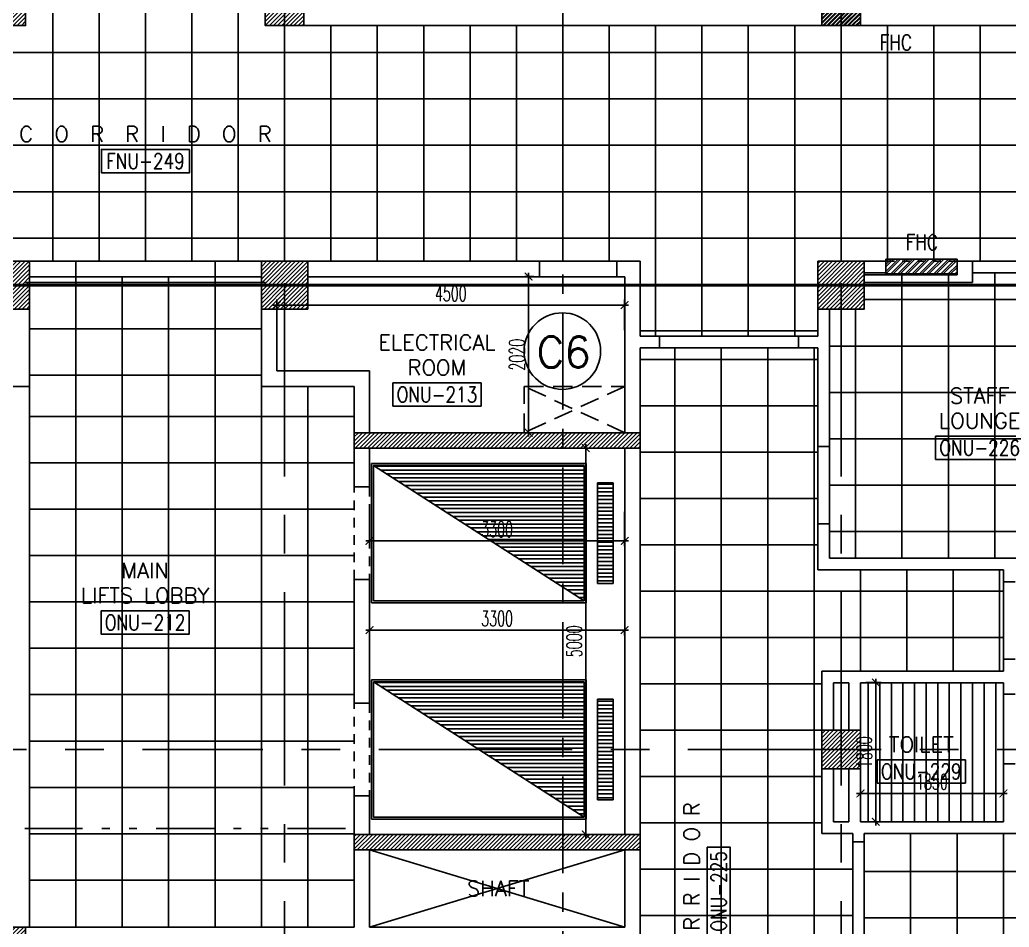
# Model space of a CAD drawing. Extents: x 88808.2 to 88899.2, y 39921.6 to 40001.1.
# Drawn here: x 88875.34 to 88888.15, y 39947.78 to 39959.52 of the extents above; entities that cross this region are included whole.
import ezdxf
from ezdxf.enums import TextEntityAlignment as Align

# ---------------------------------------------------------------- set-up
doc = ezdxf.new("R2010")
doc.units = 0
doc.header["$MEASUREMENT"] = 0
doc.header["$PDMODE"] = 34
for name, pattern in [('2DASHES', [1.7, 0.75, -0.25, 0.1, -0.25, 0.1, -0.25]), ('CENTER', [2, 1.25, -0.25, 0.25, -0.25]), ('CENTERX2', [4, 2.5, -0.5, 0.5, -0.5]), ('HIDDEN', [0.375, 0.25, -0.125]), ('HIDDEN2', [0.1875, 0.125, -0.0625])]:
    doc.linetypes.add(name, pattern=pattern)
doc.layers.get('0').update_dxf_attribs({"color": 4, "linetype": 'CONTINUOUS'})
doc.layers.get('DEFPOINTS').update_dxf_attribs({"linetype": 'CONTINUOUS'})
for name, color, linetype in [('AXES', 11, 'CENTERX2'), ('AXES1', 11, 'CENTER'), ('CEILING', 4, 'CONTINUOUS'), ('CEILING-MARKER', 6, 'CONTINUOUS'), ('COL', 2, 'CONTINUOUS'), ('DIM', 4, 'CONTINUOUS'), ('EJ', 11, 'CONTINUOUS'), ('FHC', 4, 'CONTINUOUS'), ('HAT', 11, 'CONTINUOUS'), ('HIDDEN', 11, 'HIDDEN2'), ('IND-ES-L', 4, '2DASHES'), ('LIFTS', 7, 'CONTINUOUS'), ('RM-BOX', 11, 'CONTINUOUS'), ('RM-NAME', 11, 'CONTINUOUS'), ('RM-NO', 11, 'CONTINUOUS'), ('SHAFT', 4, 'CONTINUOUS'), ('TXT', 2, 'CONTINUOUS'), ('WALL', 2, 'CONTINUOUS')]:
    doc.layers.add(name, color=color, linetype=linetype)
doc.styles.add('ROMANS', font='ROMANS.shx', dxfattribs={"width": 0.6})
doc.dimstyles.new('STANDARD_IN', dxfattribs={"dimtxt": 0.2, "dimasz": 0.1, "dimexe": 0.07, "dimexo": 0.07, "dimgap": 0.05, "dimtad": 1, "dimdec": 0, "dimlfac": 1000, "dimzin": 0, "dimtxsty": 'ROMANS', "dimblk": 'ARCHTICK', "dimcen": 0.05, "dimdle": 0.05, "dimclrd": 4, "dimclre": 4, "dimclrt": 2, "dimazin": 3, "dimtfac": 1, "dimtdec": 0, "dimtmove": 0, "dimatfit": 3, "dimtolj": 1, "dimtzin": 0})

# ---------------------------------------------------------------- blocks, each defined once
blk = doc.blocks.new('RM1')
at = {"layer": 'RM-BOX'}
blk.add_lwpolyline([(570, -200), (-570, -200), (-570, -500), (570, -500)], close=True, dxfattribs=at)
at = {"layer": 'RM-NAME', "style": 'ROMANS'}
blk.add_attdef('ROOMNAME1', text='', height=200, dxfattribs=at).set_placement((0, 324), align=Align.MIDDLE)
blk = doc.blocks.new('_ARCHTICK')
at = {"color": 0, "linetype": 'BYBLOCK', "const_width": 0.15}
blk.add_lwpolyline([(-0.5, -0.5), (0.5, 0.5)], dxfattribs=at)
blk = doc.blocks.new('*D169')
at = {"layer": 'DEFPOINTS', "color": 0, "linetype": 'CONTINUOUS'}
for p in [(88879.87, 39953.228), (88883.17, 39953.228), (88879.87, 39952.78)]:
    blk.add_point(p, dxfattribs=at)
at = {"layer": 'DIM', "color": 4, "linetype": 'CONTINUOUS'}
for p, q in [((88879.87, 39953.158), (88879.87, 39952.71)), ((88883.17, 39953.158), (88883.17, 39952.71)), ((88883.22, 39952.78), (88879.82, 39952.78))]:
    blk.add_line(p, q, dxfattribs=at)
at = {"layer": 'DIM', "color": 4, "linetype": 'CONTINUOUS', "xscale": 0.1, "yscale": 0.1, "zscale": 0.1, "rotation": 180}
blk.add_blockref('_ARCHTICK', (88879.87, 39952.78), dxfattribs=at)
at = {"layer": 'DIM', "color": 4, "linetype": 'CONTINUOUS', "xscale": 0.1, "yscale": 0.1, "zscale": 0.1}
blk.add_blockref('_ARCHTICK', (88883.17, 39952.78), dxfattribs=at)
at = {"layer": 'DIM', "color": 2, "linetype": 'CONTINUOUS', "insert": (88881.52, 39952.93), "char_height": 0.2, "attachment_point": 5, "style": 'ROMANS'}
blk.add_mtext('\\A1;3300', dxfattribs=at)
blk = doc.blocks.new('*D165')
at = {"layer": 'DEFPOINTS', "color": 0, "linetype": 'CONTINUOUS'}
for p in [(88882.813, 39953.98), (88882.666, 39948.98), (88882.88, 39948.98)]:
    blk.add_point(p, dxfattribs=at)
at = {"layer": 'DIM', "color": 4, "linetype": 'CONTINUOUS'}
for p, q in [((88882.743, 39953.98), (88882.596, 39953.98)), ((88882.666, 39954.03), (88882.666, 39948.93)), ((88882.81, 39948.98), (88882.596, 39948.98))]:
    blk.add_line(p, q, dxfattribs=at)
at = {"layer": 'DIM', "color": 4, "linetype": 'CONTINUOUS', "xscale": 0.1, "yscale": 0.1, "zscale": 0.1}
for p, rotation in [((88882.666, 39953.98), 90), ((88882.666, 39948.98), 270)]:
    blk.add_blockref('_ARCHTICK', p, dxfattribs=dict(at, rotation=rotation))
at = {"layer": 'DIM', "color": 2, "linetype": 'CONTINUOUS', "insert": (88882.516, 39951.48), "char_height": 0.2, "attachment_point": 5, "rotation": 90, "style": 'ROMANS'}
blk.add_mtext('\\A1;5000', dxfattribs=at)
blk = doc.blocks.new('*D164')
at = {"layer": 'DEFPOINTS', "color": 0, "linetype": 'CONTINUOUS'}
for p in [(88879.87, 39951.688), (88883.17, 39951.688), (88879.87, 39951.625)]:
    blk.add_point(p, dxfattribs=at)
at = {"layer": 'DIM', "color": 4, "linetype": 'CONTINUOUS'}
for p, q in [((88883.22, 39951.625), (88879.82, 39951.625)), ((88879.87, 39951.618), (88879.87, 39951.555)), ((88883.17, 39951.618), (88883.17, 39951.555))]:
    blk.add_line(p, q, dxfattribs=at)
at = {"layer": 'DIM', "color": 4, "linetype": 'CONTINUOUS', "xscale": 0.1, "yscale": 0.1, "zscale": 0.1, "rotation": 180}
blk.add_blockref('_ARCHTICK', (88879.87, 39951.625), dxfattribs=at)
at = {"layer": 'DIM', "color": 4, "linetype": 'CONTINUOUS', "xscale": 0.1, "yscale": 0.1, "zscale": 0.1}
blk.add_blockref('_ARCHTICK', (88883.17, 39951.625), dxfattribs=at)
at = {"layer": 'DIM', "color": 2, "linetype": 'CONTINUOUS', "insert": (88881.52, 39951.775), "char_height": 0.2, "attachment_point": 5, "style": 'ROMANS'}
blk.add_mtext('\\A1;3300', dxfattribs=at)
blk = doc.blocks.new('*D163')
at = {"layer": 'DEFPOINTS', "color": 0, "linetype": 'CONTINUOUS'}
for p in [(88881.81, 39956.2), (88881.581, 39954.18), (88881.927, 39954.18)]:
    blk.add_point(p, dxfattribs=at)
at = {"layer": 'DIM', "color": 4, "linetype": 'CONTINUOUS'}
for p, q in [((88881.88, 39956.2), (88881.997, 39956.2)), ((88881.927, 39956.25), (88881.927, 39954.13)), ((88881.651, 39954.18), (88881.997, 39954.18))]:
    blk.add_line(p, q, dxfattribs=at)
at = {"layer": 'DIM', "color": 4, "linetype": 'CONTINUOUS', "xscale": 0.1, "yscale": 0.1, "zscale": 0.1}
for p, rotation in [((88881.927, 39956.2), 90), ((88881.927, 39954.18), 270)]:
    blk.add_blockref('_ARCHTICK', p, dxfattribs=dict(at, rotation=rotation))
at = {"layer": 'DIM', "color": 2, "linetype": 'CONTINUOUS', "insert": (88881.777, 39955.19), "char_height": 0.2, "attachment_point": 5, "rotation": 90, "style": 'ROMANS'}
blk.add_mtext('\\A1;2020', dxfattribs=at)
blk = doc.blocks.new('*D162')
at = {"layer": 'DEFPOINTS', "color": 0, "linetype": 'CONTINUOUS'}
for p in [(88878.67, 39955.832), (88883.17, 39955.436), (88878.67, 39955.38)]:
    blk.add_point(p, dxfattribs=at)
at = {"layer": 'DIM', "color": 4, "linetype": 'CONTINUOUS'}
for p, q in [((88878.67, 39955.45), (88878.67, 39955.902)), ((88883.17, 39955.506), (88883.17, 39955.902)), ((88883.22, 39955.832), (88878.62, 39955.832))]:
    blk.add_line(p, q, dxfattribs=at)
at = {"layer": 'DIM', "color": 4, "linetype": 'CONTINUOUS', "xscale": 0.1, "yscale": 0.1, "zscale": 0.1, "rotation": 180}
blk.add_blockref('_ARCHTICK', (88878.67, 39955.832), dxfattribs=at)
at = {"layer": 'DIM', "color": 4, "linetype": 'CONTINUOUS', "xscale": 0.1, "yscale": 0.1, "zscale": 0.1}
blk.add_blockref('_ARCHTICK', (88883.17, 39955.832), dxfattribs=at)
at = {"layer": 'DIM', "color": 2, "linetype": 'CONTINUOUS', "insert": (88880.92, 39955.982), "char_height": 0.2, "attachment_point": 5, "style": 'ROMANS'}
blk.add_mtext('\\A1;4500', dxfattribs=at)
blk = doc.blocks.new('*D161')
at = {"layer": 'DEFPOINTS', "color": 0, "linetype": 'CONTINUOUS'}
for p in [(88886.22, 39950.945), (88886.22, 39949.145), (88886.42, 39949.145)]:
    blk.add_point(p, dxfattribs=at)
at = {"layer": 'DIM', "color": 4, "linetype": 'CONTINUOUS'}
for p, q in [((88886.29, 39950.945), (88886.49, 39950.945)), ((88886.42, 39950.995), (88886.42, 39949.095)), ((88886.29, 39949.145), (88886.49, 39949.145))]:
    blk.add_line(p, q, dxfattribs=at)
at = {"layer": 'DIM', "color": 4, "linetype": 'CONTINUOUS', "xscale": 0.1, "yscale": 0.1, "zscale": 0.1}
for p, rotation in [((88886.42, 39950.945), 90), ((88886.42, 39949.145), 270)]:
    blk.add_blockref('_ARCHTICK', p, dxfattribs=dict(at, rotation=rotation))
at = {"layer": 'DIM', "color": 2, "linetype": 'CONTINUOUS', "insert": (88886.27, 39950.045), "char_height": 0.2, "attachment_point": 5, "rotation": 90, "style": 'ROMANS'}
blk.add_mtext('\\A1;1800', dxfattribs=at)
blk = doc.blocks.new('*D160')
at = {"layer": 'DEFPOINTS', "color": 0, "linetype": 'CONTINUOUS'}
for p in [(88886.22, 39949.511), (88886.22, 39949.145), (88888.07, 39949.145)]:
    blk.add_point(p, dxfattribs=at)
at = {"layer": 'DIM', "color": 4, "linetype": 'CONTINUOUS'}
for p, q in [((88888.12, 39949.511), (88886.17, 39949.511)), ((88886.22, 39949.215), (88886.22, 39949.581)), ((88888.07, 39949.215), (88888.07, 39949.581))]:
    blk.add_line(p, q, dxfattribs=at)
at = {"layer": 'DIM', "color": 4, "linetype": 'CONTINUOUS', "xscale": 0.1, "yscale": 0.1, "zscale": 0.1, "rotation": 180}
blk.add_blockref('_ARCHTICK', (88886.22, 39949.511), dxfattribs=at)
at = {"layer": 'DIM', "color": 4, "linetype": 'CONTINUOUS', "xscale": 0.1, "yscale": 0.1, "zscale": 0.1}
blk.add_blockref('_ARCHTICK', (88888.07, 39949.511), dxfattribs=at)
at = {"layer": 'DIM', "color": 2, "linetype": 'CONTINUOUS', "insert": (88887.145, 39949.661), "char_height": 0.2, "attachment_point": 5, "style": 'ROMANS'}
blk.add_mtext('\\A1;1850', dxfattribs=at)
blk = doc.blocks.new('*X26')
at = {"color": 0}
for p, q in [((503899, 131750), (506612, 131750)), ((503977, 131700), (506612, 131700)), ((504055, 131650), (506612, 131650)), ((504132, 131600), (506612, 131600)), ((504210, 131550), (506612, 131550)), ((504288, 131500), (506612, 131500)), ((504366, 131450), (506612, 131450)), ((504444, 131400), (506612, 131400)), ((504522, 131350), (506612, 131350)), ((504600, 131300), (506612, 131300)), ((504677, 131250), (506612, 131250)), ((504755, 131200), (506612, 131200)), ((504833, 131150), (506612, 131150)), ((504911, 131100), (506612, 131100)), ((504989, 131050), (506612, 131050)), ((505067, 131000), (506612, 131000)), ((505145, 130950), (506612, 130950)), ((505222, 130900), (506612, 130900)), ((505300, 130850), (506612, 130850)), ((505378, 130800), (506612, 130800)), ((505456, 130750), (506612, 130750)), ((505534, 130700), (506612, 130700)), ((505612, 130650), (506612, 130650)), ((505690, 130600), (506612, 130600)), ((505767, 130550), (506612, 130550)), ((505845, 130500), (506612, 130500)), ((505923, 130450), (506612, 130450)), ((506001, 130400), (506612, 130400)), ((506079, 130350), (506612, 130350)), ((506157, 130300), (506612, 130300)), ((506235, 130250), (506612, 130250)), ((506312, 130200), (506612, 130200)), ((506390, 130150), (506612, 130150)), ((506468, 130100), (506612, 130100)), ((506546, 130050), (506612, 130050))]:
    blk.add_line(p, q, dxfattribs=at)
blk = doc.blocks.new('C5')
at = {"layer": 'HAT', "linetype": 'BYBLOCK'}
h = blk.add_hatch(dxfattribs=at)
h.set_pattern_fill('ANSI31', color=256, scale=300, style=0)
h.set_pattern_definition([(45, (-223356.182, -51411.005), (-26.516504, 26.516504), [])])
h.paths.add_polyline_path([(300, 300), (0, 300), (0, 0), (300, 0)])
h.paths.add_polyline_path([(600, 300), (300, 300), (300, 0), (600, 0)])
at = {"layer": 'COL'}
blk.add_lwpolyline([(600, 300), (0, 300), (0, 0), (600, 0)], close=True, dxfattribs=at)
blk = doc.blocks.new('*X65')
at = {"color": 0}
for p, q in [((76229, 137641), (76388, 137800)), ((76229, 137694), (76334, 137800)), ((76229, 137748), (76281, 137800)), ((76241, 137600), (76441, 137800)), ((76294, 137600), (76494, 137800)), ((76347, 137600), (76547, 137800)), ((76400, 137600), (76600, 137800)), ((76453, 137600), (76653, 137800)), ((76506, 137600), (76706, 137800)), ((76559, 137600), (76759, 137800)), ((76612, 137600), (76812, 137800)), ((76665, 137600), (76865, 137800)), ((76718, 137600), (76918, 137800)), ((76771, 137600), (76971, 137800)), ((76824, 137600), (77024, 137800)), ((76877, 137600), (77077, 137800)), ((76930, 137600), (77130, 137800)), ((76983, 137600), (77183, 137800)), ((77036, 137600), (77236, 137800)), ((77089, 137600), (77289, 137800)), ((77142, 137600), (77342, 137800)), ((77195, 137600), (77395, 137800)), ((77248, 137600), (77448, 137800)), ((77301, 137600), (77501, 137800)), ((77354, 137600), (77554, 137800)), ((77407, 137600), (77607, 137800)), ((77460, 137600), (77660, 137800)), ((77513, 137600), (77713, 137800)), ((77566, 137600), (77766, 137800)), ((77619, 137600), (77819, 137800)), ((77672, 137600), (77872, 137800)), ((77725, 137600), (77925, 137800)), ((77779, 137600), (77979, 137800)), ((77832, 137600), (78032, 137800)), ((77885, 137600), (78085, 137800)), ((77938, 137600), (78138, 137800)), ((77991, 137600), (78191, 137800)), ((78044, 137600), (78244, 137800)), ((78097, 137600), (78297, 137800)), ((78150, 137600), (78350, 137800)), ((78203, 137600), (78403, 137800)), ((78256, 137600), (78456, 137800)), ((78309, 137600), (78509, 137800)), ((78362, 137600), (78562, 137800)), ((78415, 137600), (78615, 137800)), ((78468, 137600), (78668, 137800)), ((78521, 137600), (78721, 137800)), ((78574, 137600), (78774, 137800)), ((78627, 137600), (78827, 137800)), ((78680, 137600), (78880, 137800)), ((78733, 137600), (78933, 137800)), ((78786, 137600), (78986, 137800)), ((78839, 137600), (79039, 137800)), ((78892, 137600), (79092, 137800)), ((78945, 137600), (79145, 137800)), ((78998, 137600), (79198, 137800)), ((79051, 137600), (79251, 137800)), ((79104, 137600), (79304, 137800)), ((79157, 137600), (79357, 137800)), ((79210, 137600), (79410, 137800)), ((79263, 137600), (79463, 137800)), ((79316, 137600), (79516, 137800)), ((79369, 137600), (79569, 137800)), ((79423, 137600), (79623, 137800)), ((79476, 137600), (79676, 137800)), ((79529, 137600), (79729, 137800)), ((79582, 137600), (79782, 137800)), ((79635, 137600), (79835, 137800)), ((79688, 137600), (79888, 137800)), ((79741, 137600), (79941, 137800)), ((79794, 137600), (79994, 137800)), ((79847, 137600), (80047, 137800)), ((79900, 137600), (80100, 137800)), ((79953, 137600), (80153, 137800)), ((80006, 137600), (80206, 137800)), ((80059, 137600), (80259, 137800)), ((80112, 137600), (80312, 137800)), ((80165, 137600), (80365, 137800)), ((80218, 137600), (80418, 137800)), ((80271, 137600), (80471, 137800)), ((80324, 137600), (80524, 137800)), ((80377, 137600), (80577, 137800)), ((80430, 137600), (80630, 137800)), ((80483, 137600), (80683, 137800)), ((80536, 137600), (80736, 137800)), ((80589, 137600), (80789, 137800)), ((80642, 137600), (80842, 137800)), ((80695, 137600), (80895, 137800)), ((80748, 137600), (80948, 137800)), ((80801, 137600), (81001, 137800)), ((80854, 137600), (81054, 137800)), ((80907, 137600), (81079, 137772)), ((80960, 137600), (81079, 137718)), ((81014, 137600), (81079, 137665)), ((81067, 137600), (81079, 137612))]:
    blk.add_line(p, q, dxfattribs=at)
blk = doc.blocks.new('COL50')
at = {"layer": 'COL'}
blk.add_lwpolyline([(-250, 250), (-250, -250), (250, -250), (250, 250)], close=True, dxfattribs=at)
blk = doc.blocks.new('*X46')
at = {"color": 0}
for p, q in [((245929, 149515), (246404, 149990)), ((245929, 149568), (246351, 149990)), ((245929, 149621), (246298, 149990)), ((245929, 149674), (246245, 149990)), ((245929, 149727), (246192, 149990)), ((245929, 149780), (246139, 149990)), ((245929, 149833), (246086, 149990)), ((245929, 149886), (246033, 149990)), ((245929, 149939), (245979, 149990)), ((245957, 149490), (246429, 149962)), ((246010, 149490), (246429, 149908)), ((246063, 149490), (246429, 149855)), ((246116, 149490), (246429, 149802)), ((246169, 149490), (246429, 149749)), ((246222, 149490), (246429, 149696)), ((246275, 149490), (246429, 149643)), ((246328, 149490), (246429, 149590)), ((246381, 149490), (246429, 149537))]:
    blk.add_line(p, q, dxfattribs=at)
blk = doc.blocks.new('*X28')
at = {"color": 0}
for p, q in [((203889, 149530), (204349, 149990)), ((203889, 149583), (204296, 149990)), ((203889, 149636), (204243, 149990)), ((203889, 149689), (204189, 149990)), ((203889, 149742), (204136, 149990)), ((203889, 149795), (204083, 149990)), ((203889, 149848), (204030, 149990)), ((203889, 149901), (203977, 149990)), ((203889, 149954), (203924, 149990)), ((203902, 149490), (204389, 149977)), ((203955, 149490), (204389, 149924)), ((204008, 149490), (204389, 149871)), ((204061, 149490), (204389, 149818)), ((204114, 149490), (204389, 149765)), ((204167, 149490), (204389, 149712)), ((204220, 149490), (204389, 149658)), ((204273, 149490), (204389, 149605)), ((204326, 149490), (204389, 149552)), ((204379, 149490), (204389, 149499))]:
    blk.add_line(p, q, dxfattribs=at)
blk = doc.blocks.new('*X29')
at = {"color": 0}
for p, q in [((196689, 149542), (197136, 149990)), ((196689, 149595), (197083, 149990)), ((196689, 149648), (197030, 149990)), ((196689, 149701), (196977, 149990)), ((196689, 149754), (196924, 149990)), ((196689, 149807), (196871, 149990)), ((196689, 149860), (196818, 149990)), ((196689, 149913), (196765, 149990)), ((196689, 149966), (196712, 149990)), ((196689, 149489), (197189, 149989)), ((196742, 149490), (197189, 149936)), ((196795, 149490), (197189, 149883)), ((196848, 149490), (197189, 149830)), ((196901, 149490), (197189, 149777)), ((196954, 149490), (197189, 149724)), ((197007, 149490), (197189, 149671)), ((197060, 149490), (197189, 149618)), ((197113, 149490), (197189, 149565)), ((197166, 149490), (197189, 149512))]:
    blk.add_line(p, q, dxfattribs=at)
blk = doc.blocks.new('*X35')
at = {"color": 0}
for p, q in [((203889, 139878), (204361, 140350)), ((203889, 139931), (204308, 140350)), ((203889, 139984), (204255, 140350)), ((203889, 140037), (204201, 140350)), ((203889, 140090), (204148, 140350)), ((203889, 140143), (204095, 140350)), ((203889, 140196), (204042, 140350)), ((203889, 140249), (203989, 140350)), ((203889, 140302), (203936, 140350)), ((203914, 139850), (204389, 140325)), ((203967, 139850), (204389, 140272)), ((204020, 139850), (204389, 140219)), ((204073, 139850), (204389, 140166)), ((204126, 139850), (204389, 140113)), ((204179, 139850), (204389, 140060)), ((204232, 139850), (204389, 140006)), ((204285, 139850), (204389, 139953)), ((204338, 139850), (204389, 139900))]:
    blk.add_line(p, q, dxfattribs=at)
blk = doc.blocks.new('*X25')
at = {"color": 0}
for p, q in [((140176, 227700), (140376, 227700)), ((140176, 227650), (140376, 227650)), ((140176, 227600), (140376, 227600)), ((140176, 227550), (140376, 227550)), ((140176, 227500), (140376, 227500)), ((140176, 227450), (140376, 227450)), ((140176, 227400), (140376, 227400)), ((140176, 227350), (140376, 227350)), ((140176, 227300), (140376, 227300)), ((140176, 227250), (140376, 227250)), ((140176, 227200), (140376, 227200)), ((140176, 227150), (140376, 227150)), ((140176, 227100), (140376, 227100)), ((140176, 227050), (140376, 227050)), ((140176, 227000), (140376, 227000)), ((140176, 226950), (140376, 226950)), ((140176, 226900), (140376, 226900)), ((140176, 226850), (140376, 226850)), ((140176, 226800), (140376, 226800)), ((140176, 226750), (140376, 226750)), ((140176, 226700), (140376, 226700)), ((140176, 226650), (140376, 226650)), ((140176, 226600), (140376, 226600)), ((140176, 226550), (140376, 226550)), ((140176, 226500), (140376, 226500)), ((140176, 226450), (140376, 226450))]:
    blk.add_line(p, q, dxfattribs=at)
blk = doc.blocks.new('*X31')
at = {"color": 0}
for p, q in [((197839, 143639), (197999, 143800)), ((197839, 143692), (197946, 143800)), ((197839, 143745), (197893, 143800)), ((197853, 143600), (198053, 143800)), ((197906, 143600), (198106, 143800)), ((197959, 143600), (198159, 143800)), ((198012, 143600), (198212, 143800)), ((198065, 143600), (198265, 143800)), ((198118, 143600), (198318, 143800)), ((198171, 143600), (198371, 143800)), ((198224, 143600), (198424, 143800)), ((198277, 143600), (198477, 143800)), ((198330, 143600), (198530, 143800)), ((198383, 143600), (198583, 143800)), ((198436, 143600), (198636, 143800)), ((198489, 143600), (198689, 143800)), ((198542, 143600), (198742, 143800)), ((198595, 143600), (198795, 143800)), ((198648, 143600), (198848, 143800)), ((198701, 143600), (198901, 143800)), ((198754, 143600), (198954, 143800)), ((198807, 143600), (199007, 143800)), ((198860, 143600), (199060, 143800)), ((198913, 143600), (199113, 143800)), ((198966, 143600), (199166, 143800)), ((199019, 143600), (199219, 143800)), ((199072, 143600), (199272, 143800)), ((199125, 143600), (199325, 143800)), ((199178, 143600), (199378, 143800)), ((199231, 143600), (199431, 143800)), ((199284, 143600), (199484, 143800)), ((199337, 143600), (199537, 143800)), ((199390, 143600), (199590, 143800)), ((199443, 143600), (199643, 143800)), ((199497, 143600), (199697, 143800)), ((199550, 143600), (199750, 143800)), ((199603, 143600), (199803, 143800)), ((199656, 143600), (199856, 143800)), ((199709, 143600), (199909, 143800)), ((199762, 143600), (199962, 143800)), ((199815, 143600), (200015, 143800)), ((199868, 143600), (200068, 143800)), ((199921, 143600), (200121, 143800)), ((199974, 143600), (200174, 143800)), ((200027, 143600), (200227, 143800)), ((200080, 143600), (200280, 143800)), ((200133, 143600), (200333, 143800)), ((200186, 143600), (200386, 143800)), ((200239, 143600), (200439, 143800)), ((200292, 143600), (200492, 143800)), ((200345, 143600), (200545, 143800)), ((200398, 143600), (200598, 143800)), ((200451, 143600), (200651, 143800)), ((200504, 143600), (200704, 143800)), ((200557, 143600), (200757, 143800)), ((200610, 143600), (200810, 143800)), ((200663, 143600), (200863, 143800)), ((200716, 143600), (200916, 143800)), ((200769, 143600), (200969, 143800)), ((200822, 143600), (201022, 143800)), ((200875, 143600), (201075, 143800)), ((200928, 143600), (201128, 143800)), ((200981, 143600), (201181, 143800)), ((201034, 143600), (201234, 143800)), ((201088, 143600), (201288, 143800)), ((201141, 143600), (201341, 143800)), ((201194, 143600), (201394, 143800)), ((201247, 143600), (201447, 143800)), ((201300, 143600), (201500, 143800)), ((201353, 143600), (201539, 143786)), ((201406, 143600), (201539, 143733)), ((201459, 143600), (201539, 143680)), ((201512, 143600), (201539, 143627))]:
    blk.add_line(p, q, dxfattribs=at)
blk = doc.blocks.new('*X36')
at = {"color": 0}
for p, q in [((197839, 138813), (198025, 139000)), ((197839, 138866), (197972, 139000)), ((197839, 138919), (197919, 139000)), ((197839, 138972), (197866, 139000)), ((197879, 138800), (198079, 139000)), ((197932, 138800), (198132, 139000)), ((197985, 138800), (198185, 139000)), ((198038, 138800), (198238, 139000)), ((198091, 138800), (198291, 139000)), ((198144, 138800), (198344, 139000)), ((198197, 138800), (198397, 139000)), ((198250, 138800), (198450, 139000)), ((198303, 138800), (198503, 139000)), ((198356, 138800), (198556, 139000)), ((198409, 138800), (198609, 139000)), ((198462, 138800), (198662, 139000)), ((198515, 138800), (198715, 139000)), ((198568, 138800), (198768, 139000)), ((198621, 138800), (198821, 139000)), ((198674, 138800), (198874, 139000)), ((198727, 138800), (198927, 139000)), ((198780, 138800), (198980, 139000)), ((198833, 138800), (199033, 139000)), ((198886, 138800), (199086, 139000)), ((198939, 138800), (199139, 139000)), ((198992, 138800), (199192, 139000)), ((199045, 138800), (199245, 139000)), ((199098, 138800), (199298, 139000)), ((199151, 138800), (199351, 139000)), ((199204, 138800), (199404, 139000)), ((199257, 138800), (199457, 139000)), ((199310, 138800), (199510, 139000)), ((199363, 138800), (199563, 139000)), ((199416, 138800), (199616, 139000)), ((199469, 138800), (199669, 139000)), ((199523, 138800), (199723, 139000)), ((199576, 138800), (199776, 139000)), ((199629, 138800), (199829, 139000)), ((199682, 138800), (199882, 139000)), ((199735, 138800), (199935, 139000)), ((199788, 138800), (199988, 139000)), ((199841, 138800), (200041, 139000)), ((199894, 138800), (200094, 139000)), ((199947, 138800), (200147, 139000)), ((200000, 138800), (200200, 139000)), ((200053, 138800), (200253, 139000)), ((200106, 138800), (200306, 139000)), ((200159, 138800), (200359, 139000)), ((200212, 138800), (200412, 139000)), ((200265, 138800), (200465, 139000)), ((200318, 138800), (200518, 139000)), ((200371, 138800), (200571, 139000)), ((200424, 138800), (200624, 139000)), ((200477, 138800), (200677, 139000)), ((200530, 138800), (200730, 139000)), ((200583, 138800), (200783, 139000)), ((200636, 138800), (200836, 139000)), ((200689, 138800), (200889, 139000)), ((200742, 138800), (200942, 139000)), ((200795, 138800), (200995, 139000)), ((200848, 138800), (201048, 139000)), ((200901, 138800), (201101, 139000)), ((200954, 138800), (201154, 139000)), ((201007, 138800), (201207, 139000)), ((201060, 138800), (201260, 139000)), ((201114, 138800), (201314, 139000)), ((201167, 138800), (201367, 139000)), ((201220, 138800), (201420, 139000)), ((201273, 138800), (201473, 139000)), ((201326, 138800), (201526, 139000)), ((201379, 138800), (201539, 138960)), ((201432, 138800), (201539, 138907)), ((201485, 138800), (201539, 138854))]:
    blk.add_line(p, q, dxfattribs=at)
blk = doc.blocks.new('*X17')
at = {"color": 0}
for p, q in [((80579, 149522), (81047, 149990)), ((80579, 149575), (80994, 149990)), ((80579, 149628), (80941, 149990)), ((80579, 149681), (80888, 149990)), ((80579, 149734), (80835, 149990)), ((80579, 149787), (80782, 149990)), ((80579, 149840), (80729, 149990)), ((80579, 149893), (80676, 149990)), ((80579, 149946), (80623, 149990)), ((80600, 149490), (81079, 149969)), ((80653, 149490), (81079, 149916)), ((80706, 149490), (81079, 149863)), ((80759, 149490), (81079, 149810)), ((80812, 149490), (81079, 149757)), ((80865, 149490), (81079, 149704)), ((80918, 149490), (81079, 149651)), ((80971, 149490), (81079, 149598)), ((81024, 149490), (81079, 149545)), ((81077, 149490), (81079, 149492))]:
    blk.add_line(p, q, dxfattribs=at)

msp = doc.modelspace()

# ---------------------------------------------------------------- hatches: boundary and pattern name
at = {"layer": 'FHC', "linetype": 'BYBLOCK', "ltscale": 0.3}
h = msp.add_hatch(dxfattribs=at)
h.set_pattern_fill('ANSI32', color=11, scale=0.175, style=0)
h.set_pattern_definition([(45, (88654.354076, 39925.18356), (-0.046403883, 0.046403883), []), (45, (88654.38501, 39925.18356), (-0.046403883, 0.046403883), [])])
h.paths.add_polyline_path([(88887.4703, 39956.2346), (88887.4703, 39956.4246), (88886.5503, 39956.4246), (88886.5503, 39956.2346)])
h.paths.add_polyline_path([(88886.3376, 39955.8134), (88886.3376, 39956.2343), (88886.6001, 39956.2343), (88886.6001, 39955.8134)], flags=9)

# ---------------------------------------------------------------- linework, layer by layer
at = {"layer": 'AXES'}
for p, q in [((88878.7703, 39921.6153), (88878.7703, 40000.4279)), ((88885.9703, 39921.6153), (88885.9703, 40000.4279)), ((88809.2803, 39956.0996), (88876.9703, 39956.0996)), ((88809.2803, 39956.0796), (88876.9703, 39956.0796)), ((88898.1394, 39956.0996), (88876.9703, 39956.0996)), ((88898.1394, 39956.0796), (88876.9703, 39956.0796)), ((88808.9303, 39950.0796), (88876.9703, 39950.0796)), ((88898.4894, 39950.0796), (88876.9703, 39950.0796))]:
    msp.add_line(p, q, dxfattribs=at)
at = {"layer": 'AXES1'}
msp.add_line((88882.3703, 39928.4796), (88882.3703, 39987.2996), dxfattribs=at)
at = {"layer": 'CEILING', "linetype": 'CONTINUOUS'}
for p, q in [((88875.7698, 39962.0246), (88875.7698, 39956.3996)), ((88876.3698, 39962.0246), (88876.3698, 39956.3996)), ((88876.9698, 39962.0246), (88876.9698, 39956.3996)), ((88877.5698, 39962.0246), (88877.5698, 39956.3996)), ((88878.1698, 39962.0246), (88878.1698, 39956.3996)), ((88878.7698, 39959.4496), (88878.7698, 39956.3996)), ((88879.3698, 39959.4496), (88879.3698, 39956.3996)), ((88879.9698, 39959.4496), (88879.9698, 39956.3996)), ((88880.5698, 39959.4496), (88880.5698, 39956.3996)), ((88881.1698, 39959.4496), (88881.1698, 39956.3996)), ((88881.7698, 39959.4496), (88881.7698, 39956.3996)), ((88882.3698, 39959.4496), (88882.3698, 39956.3996)), ((88882.9698, 39959.4496), (88882.9698, 39956.3996)), ((88883.5698, 39959.4496), (88883.5698, 39955.4296)), ((88884.1698, 39959.4496), (88884.1698, 39955.4296)), ((88884.7698, 39959.4496), (88884.7698, 39955.4296)), ((88885.3698, 39959.4496), (88885.3698, 39955.4296)), ((88885.9698, 39959.4496), (88885.9698, 39956.3996)), ((88886.5698, 39959.4496), (88886.5698, 39956.3996)), ((88887.1698, 39959.4496), (88887.1698, 39956.3996)), ((88887.7698, 39959.4496), (88887.7698, 39956.3996)), ((88886.7578, 39952.5546), (88886.7578, 39956.2496)), ((88887.3578, 39952.5546), (88887.3578, 39956.2496)), ((88887.9578, 39952.5546), (88887.9578, 39956.2496)), ((88883.3703, 39956.0996), (88885.6703, 39956.0996)), ((88889.4953, 39955.9021), (88886.2703, 39955.9021)), ((88886.1578, 39952.5546), (88886.1578, 39955.7796)), ((88883.3703, 39955.4996), (88885.6703, 39955.4996)), ((88889.4953, 39955.3021), (88885.8203, 39955.3021)), ((88889.4953, 39954.7021), (88885.8203, 39954.7021)), ((88889.4953, 39954.1021), (88885.8203, 39954.1021)), ((88889.4953, 39953.5021), (88885.8203, 39953.5021)), ((88889.4953, 39952.9021), (88885.8203, 39952.9021))]:
    msp.add_line(p, q, dxfattribs=at)
at = {"layer": 'CEILING', "linetype": 'BYBLOCK', "ltscale": 0.3}
for p, q in [((88851.1303, 39959.0996), (88893.1703, 39959.0996)), ((88850.18, 39958.4996), (88893.1703, 39958.4996)), ((88850.18, 39957.8996), (88893.1703, 39957.8996)), ((88850.18, 39957.2996), (88893.1703, 39957.2996)), ((88851.1303, 39956.6996), (88893.1703, 39956.6996)), ((88876.0703, 39956.1996), (88876.0703, 39947.7796)), ((88876.6703, 39956.1996), (88876.6703, 39947.7796)), ((88877.2703, 39956.1996), (88877.2703, 39947.7796)), ((88877.8703, 39956.1996), (88877.8703, 39947.7796)), ((88875.4203, 39956.1246), (88878.5203, 39956.1246)), ((88875.4703, 39955.5246), (88878.4703, 39955.5246)), ((88875.4703, 39955.5246), (88878.4703, 39955.5246)), ((88883.8203, 39955.2796), (88883.8203, 39935.5796)), ((88884.4203, 39955.2796), (88884.4203, 39935.9296)), ((88885.0203, 39955.2796), (88885.0203, 39935.9296)), ((88885.6203, 39955.2796), (88885.6203, 39935.9296)), ((88885.6703, 39955.1296), (88883.3703, 39955.1296)), ((88875.4703, 39954.9246), (88878.4703, 39954.9246)), ((88875.4703, 39954.7796), (88875.4703, 39947.7796)), ((88878.4703, 39954.7796), (88878.4703, 39947.7796)), ((88879.0703, 39954.7796), (88879.0703, 39947.7796)), ((88885.6703, 39954.5296), (88883.3703, 39954.5296)), ((88879.6703, 39954.3896), (88875.4703, 39954.3896)), ((88885.6703, 39953.9296), (88883.3703, 39953.9296)), ((88879.6703, 39953.7896), (88875.4703, 39953.7896)), ((88885.6703, 39953.3296), (88883.3703, 39953.3296)), ((88879.6703, 39953.1896), (88875.4703, 39953.1896)), ((88885.6703, 39952.7296), (88883.3703, 39952.7296)), ((88879.6703, 39952.5896), (88875.4703, 39952.5896)), ((88885.0203, 39952.5496), (88885.0203, 39935.9296)), ((88886.2203, 39952.4046), (88886.2203, 39951.0946)), ((88886.8203, 39952.4046), (88886.8203, 39951.0946)), ((88887.4203, 39952.4046), (88887.4203, 39951.0946)), ((88888.0203, 39952.4046), (88888.0203, 39951.0946)), ((88888.0703, 39952.1296), (88883.3703, 39952.1296)), ((88879.6703, 39951.9896), (88875.4703, 39951.9896)), ((88888.0703, 39951.5296), (88883.3703, 39951.5296)), ((88879.6703, 39951.3896), (88875.4703, 39951.3896)), ((88885.7203, 39950.9296), (88883.3703, 39950.9296)), ((88886.3203, 39949.1446), (88886.3203, 39950.9446)), ((88886.4703, 39949.1446), (88886.4703, 39950.9446)), ((88886.6203, 39949.1446), (88886.6203, 39950.9446)), ((88886.7703, 39949.1446), (88886.7703, 39950.9446)), ((88886.9203, 39949.1446), (88886.9203, 39950.9446)), ((88887.0703, 39949.1446), (88887.0703, 39950.9446)), ((88887.2203, 39949.1446), (88887.2203, 39950.9446)), ((88887.3703, 39949.1446), (88887.3703, 39950.9446)), ((88887.5203, 39949.1446), (88887.5203, 39950.9446)), ((88887.6703, 39949.1446), (88887.6703, 39950.9446)), ((88887.8203, 39949.1446), (88887.8203, 39950.9446)), ((88887.9703, 39949.1446), (88887.9703, 39950.9446)), ((88879.6703, 39950.7896), (88875.4703, 39950.7896)), ((88885.7203, 39950.3296), (88883.3703, 39950.3296)), ((88879.6703, 39950.1896), (88875.4703, 39950.1896)), ((88885.7203, 39949.7296), (88883.3703, 39949.7296)), ((88879.6703, 39949.5896), (88875.4703, 39949.5896)), ((88885.7203, 39949.1296), (88883.3703, 39949.1296)), ((88879.6703, 39948.9896), (88875.4703, 39948.9896)), ((88886.2703, 39948.9946), (88886.2703, 39947.5396)), ((88886.8703, 39948.9946), (88886.8703, 39947.5396)), ((88887.4703, 39948.9946), (88887.4703, 39947.5396)), ((88888.0703, 39948.9946), (88888.0703, 39947.5396)), ((88886.1203, 39948.5296), (88883.3703, 39948.5296)), ((88892.9203, 39948.5021), (88886.2703, 39948.5021)), ((88879.6703, 39948.3896), (88875.4703, 39948.3896)), ((88886.1203, 39947.9296), (88883.3703, 39947.9296)), ((88892.9203, 39947.9021), (88886.2703, 39947.9021))]:
    msp.add_line(p, q, dxfattribs=at)
at = {"layer": 'CEILING-MARKER', "color": 2}
msp.add_circle((88882.3643, 39955.2361), 0.4949, dxfattribs=at)
at = {"layer": 'COL'}
msp.add_line((88875.4203, 39947.7796), (88879.6703, 39947.7796), dxfattribs=at)
for points in [[(88879.6703, 39954.1796), (88879.6703, 39953.9796), (88883.3703, 39953.9796), (88883.3703, 39954.1796)], [(88879.6703, 39948.9796), (88879.6703, 39948.7796), (88883.3703, 39948.7796), (88883.3703, 39948.9796)], [(88875.4203, 39947.7796), (88870.5703, 39947.7796), (88870.5703, 39947.5796), (88875.4203, 39947.5796)]]:
    msp.add_lwpolyline(points, close=True, dxfattribs=at)
for points in [[(88880.2345, 39948.9796), (88879.6703, 39948.9796), (88879.6703, 39948.7796)], [(88883.3703, 39948.7796), (88883.3703, 39948.9796)]]:
    msp.add_lwpolyline(points, dxfattribs=at)
at = {"layer": 'EJ'}
for p, q in [((88818.4803, 39956.0996), (88893.7957, 39956.0996)), ((88818.4803, 39956.0796), (88893.7957, 39956.0796))]:
    msp.add_line(p, q, dxfattribs=at)
at = {"layer": 'FHC', "color": 250, "linetype": 'HIDDEN', "ltscale": 0.25}
msp.add_line((88886.56, 39956.3996), (88887.4546, 39956.3996), dxfattribs=at)
at = {"layer": 'FHC', "linetype": 'BYBLOCK', "ltscale": 0.3}
msp.add_lwpolyline([(88886.5503, 39956.4246), (88887.4703, 39956.4246), (88887.4703, 39956.2346), (88886.5503, 39956.2346)], close=True, dxfattribs=at)
at = {"layer": 'HIDDEN'}
for p, q in [((88879.6703, 39952.2796), (88879.6703, 39953.4796)), ((88879.6703, 39952.2796), (88879.6703, 39953.4796)), ((88879.8703, 39953.4796), (88879.8703, 39952.2796)), ((88879.8703, 39953.4796), (88879.8703, 39952.2796)), ((88879.6703, 39949.4796), (88879.6703, 39950.6796)), ((88879.6703, 39949.4796), (88879.6703, 39950.6796)), ((88879.8703, 39950.6796), (88879.8703, 39949.4796)), ((88879.8703, 39950.6796), (88879.8703, 39949.4796))]:
    msp.add_line(p, q, dxfattribs=at)
at = {"layer": 'IND-ES-L'}
msp.add_line((88879.5575, 39949.0556), (88874.383, 39949.0556), dxfattribs=at)
at = {"layer": 'LIFTS'}
for p, q in [((88879.9203, 39953.7546), (88882.6453, 39952.0046)), ((88879.9203, 39950.9546), (88882.6453, 39949.2046))]:
    msp.add_line(p, q, dxfattribs=at)
for points in [[(88879.8953, 39951.9796), (88882.6703, 39951.9796), (88882.6703, 39953.7796), (88879.8953, 39953.7796)], [(88879.9203, 39952.0046), (88882.6453, 39952.0046), (88882.6453, 39953.7546), (88879.9203, 39953.7546)], [(88882.8203, 39952.2296), (88883.0203, 39952.2296), (88883.0203, 39953.5296), (88882.8203, 39953.5296)], [(88879.8953, 39950.9796), (88879.8953, 39949.1796), (88882.6703, 39949.1796), (88882.6703, 39950.9796)], [(88879.9203, 39950.9546), (88879.9203, 39949.2046), (88882.6453, 39949.2046), (88882.6453, 39950.9546)], [(88882.8203, 39949.4296), (88883.0203, 39949.4296), (88883.0203, 39950.7296), (88882.8203, 39950.7296)]]:
    msp.add_lwpolyline(points, close=True, dxfattribs=at)
at = {"layer": 'SHAFT', "color": 97, "linetype": 'HIDDEN'}
for p, q in [((88883.1703, 39954.1796), (88881.8703, 39954.7796)), ((88883.1703, 39954.7796), (88881.8703, 39954.1796))]:
    msp.add_line(p, q, dxfattribs=at)
at = {"layer": 'SHAFT'}
for p, q in [((88879.8703, 39947.7796), (88883.1703, 39948.7796)), ((88883.1703, 39947.7796), (88879.8703, 39948.7796))]:
    msp.add_line(p, q, dxfattribs=at)
at = {"layer": 'SHAFT', "color": 97, "linetype": 'HIDDEN'}
msp.add_lwpolyline([(88881.8703, 39954.7796), (88883.1703, 39954.7796), (88883.1703, 39954.1796), (88881.8703, 39954.1796)], close=True, dxfattribs=at)
at = {"layer": 'WALL'}
for p, q in [((88879.0203, 39959.4496), (88885.7203, 39959.4496)), ((88879.8953, 39959.4496), (88880.2345, 39959.4496)), ((88886.2203, 39959.4496), (88889.3453, 39959.4496)), ((88883.0703, 39956.3996), (88879.0703, 39956.3996)), ((88882.0703, 39956.1996), (88882.0703, 39956.3996)), ((88883.3703, 39956.3996), (88883.0703, 39956.3996)), ((88883.0703, 39956.1996), (88883.0703, 39956.3996)), ((88883.3703, 39956.3996), (88883.3703, 39955.4296)), ((88883.0703, 39956.1996), (88879.0703, 39956.1996)), ((88880.2345, 39956.1996), (88880.0953, 39956.1996)), ((88883.1703, 39956.1996), (88883.0703, 39956.1996)), ((88883.1703, 39956.1996), (88883.1703, 39954.1796)), ((88875.4703, 39955.7796), (88875.4703, 39954.9796)), ((88878.4703, 39955.7796), (88878.4703, 39954.9796)), ((88878.6703, 39955.7796), (88878.6703, 39954.9796)), ((88885.6703, 39955.7796), (88885.6703, 39955.4296)), ((88883.6203, 39955.4296), (88883.3703, 39955.4296)), ((88883.6203, 39955.2796), (88883.6203, 39955.4296)), ((88883.6203, 39955.4296), (88885.6703, 39955.4296)), ((88883.6203, 39955.2796), (88883.3703, 39955.2796)), ((88883.3703, 39955.2796), (88883.3703, 39954.1796)), ((88883.6203, 39955.2796), (88885.6703, 39955.2796)), ((88875.4703, 39954.7796), (88875.4703, 39954.9796)), ((88875.4703, 39954.7796), (88875.4703, 39954.9796)), ((88878.4703, 39954.7796), (88878.4703, 39954.9796)), ((88878.4703, 39954.7796), (88878.4703, 39954.9796)), ((88878.4703, 39954.7796), (88878.4703, 39954.9796)), ((88878.6703, 39954.9796), (88879.8703, 39954.9796)), ((88879.8703, 39954.1796), (88879.8703, 39954.9796)), ((88875.4703, 39954.7796), (88874.2703, 39954.7796)), ((88875.4703, 39954.7796), (88874.2703, 39954.7796)), ((88878.4703, 39954.7796), (88879.6703, 39954.7796)), ((88879.6703, 39954.1796), (88879.6703, 39954.7796)), ((88879.6703, 39953.4796), (88879.6703, 39953.9796)), ((88879.8703, 39953.4796), (88879.8703, 39953.9796)), ((88883.1703, 39953.9796), (88883.1703, 39948.9796)), ((88883.3703, 39953.9796), (88883.3703, 39948.9796)), ((88879.6703, 39953.4796), (88879.6703, 39953.7796)), ((88879.8703, 39953.4796), (88879.6703, 39953.4796)), ((88879.8703, 39953.4796), (88879.8703, 39953.5796)), ((88879.8703, 39952.2796), (88879.6703, 39952.2796)), ((88879.6703, 39950.6796), (88879.6703, 39952.2796)), ((88879.8703, 39950.6796), (88879.8703, 39952.2796)), ((88879.6703, 39950.6796), (88879.6703, 39951.8796)), ((88879.8703, 39950.6796), (88879.8703, 39951.8796)), ((88879.8703, 39950.6796), (88879.6703, 39950.6796)), ((88879.8703, 39950.6796), (88879.6703, 39950.6796)), ((88879.6703, 39949.4796), (88879.6703, 39948.9796)), ((88879.8703, 39949.4796), (88879.6703, 39949.4796)), ((88879.8703, 39949.4796), (88879.6703, 39949.4796)), ((88879.6703, 39949.4796), (88879.6703, 39948.9796)), ((88879.8703, 39949.4796), (88879.8703, 39948.9796)), ((88879.8703, 39949.4796), (88879.8703, 39948.9796)), ((88879.6703, 39948.7796), (88879.6703, 39947.7796)), ((88879.6703, 39948.7796), (88879.6703, 39947.7796)), ((88879.8703, 39948.7796), (88879.8703, 39947.7796)), ((88879.8703, 39948.7796), (88879.8703, 39947.7796)), ((88883.1703, 39948.7796), (88883.1703, 39947.7796)), ((88883.3703, 39948.7796), (88883.3703, 39947.5796)), ((88875.4203, 39947.7796), (88879.3703, 39947.7796)), ((88876.9703, 39947.7796), (88879.6703, 39947.7796)), ((88876.9703, 39947.7796), (88879.3703, 39947.7796)), ((88879.8703, 39947.7796), (88880.2345, 39947.7796)), ((88879.8703, 39947.7796), (88883.1703, 39947.7796))]:
    msp.add_line(p, q, dxfattribs=at)
at = {"layer": 'WALL', "color": 2, "linetype": 'CONTINUOUS'}
for p, q in [((88875.4703, 39956.3996), (88876.0703, 39956.3996)), ((88876.0703, 39956.3996), (88876.0703, 39956.1996)), ((88878.4703, 39956.3996), (88876.0703, 39956.3996)), ((88877.8703, 39956.3996), (88877.8703, 39956.1996)), ((88875.4703, 39956.1996), (88876.0703, 39956.1996)), ((88878.4703, 39956.1996), (88876.0703, 39956.1996))]:
    msp.add_line(p, q, dxfattribs=at)
at = {"layer": 'WALL', "linetype": 'BYBLOCK'}
for p, q in [((88886.2703, 39956.3996), (88886.5503, 39956.3996)), ((88887.4703, 39956.3996), (88889.9384, 39956.3996)), ((88887.4703, 39956.2246), (88887.4703, 39956.3996)), ((88886.2703, 39956.2496), (88886.5503, 39956.2496)), ((88886.2703, 39956.2246), (88887.4703, 39956.2246)), ((88887.6703, 39956.2496), (88889.4953, 39956.2496)), ((88887.6703, 39956.1246), (88887.6703, 39956.2496)), ((88886.2703, 39956.1246), (88887.6703, 39956.1246)), ((88885.8203, 39955.7796), (88885.8203, 39952.9996)), ((88885.4203, 39955.2796), (88885.4203, 39955.4296)), ((88885.6703, 39955.2796), (88885.6703, 39952.9996)), ((88885.6703, 39953.9996), (88885.8203, 39953.9996)), ((88885.6703, 39952.9996), (88885.6703, 39952.4046)), ((88885.6703, 39952.9996), (88885.8203, 39952.9996)), ((88885.8203, 39952.9996), (88885.8203, 39952.5546)), ((88885.8203, 39952.5546), (88889.4953, 39952.5546)), ((88885.6703, 39952.4046), (88888.0703, 39952.4046)), ((88888.0703, 39952.4046), (88888.0703, 39952.2496)), ((88888.0703, 39952.2496), (88888.0703, 39951.0946)), ((88888.2203, 39952.2496), (88888.0703, 39952.2496)), ((88888.2203, 39951.2496), (88888.0703, 39951.2496)), ((88885.7203, 39951.0946), (88888.0703, 39951.0946)), ((88885.7203, 39951.0946), (88885.7203, 39948.9946)), ((88885.8703, 39950.9446), (88886.0703, 39950.9446)), ((88885.8703, 39950.9446), (88885.8703, 39950.3296)), ((88885.8703, 39950.9446), (88886.0703, 39950.9446)), ((88886.0703, 39950.9446), (88886.0703, 39950.3296)), ((88886.2203, 39950.9446), (88886.2203, 39950.3296)), ((88886.2203, 39950.9446), (88888.0703, 39950.9446)), ((88888.0703, 39950.9446), (88888.0703, 39950.7946)), ((88888.0703, 39950.7946), (88888.0703, 39949.1446)), ((88888.0703, 39950.7946), (88888.2203, 39950.7946)), ((88888.0703, 39949.8946), (88888.2203, 39949.8946)), ((88885.8703, 39949.8296), (88885.8703, 39949.1446)), ((88886.0703, 39949.8296), (88886.0703, 39949.1446)), ((88886.2203, 39949.8296), (88886.2203, 39949.1446)), ((88885.8703, 39949.1446), (88886.0703, 39949.1446)), ((88885.8703, 39949.1446), (88886.0703, 39949.1446)), ((88886.2203, 39949.1446), (88888.0703, 39949.1446)), ((88885.7203, 39948.9946), (88886.1203, 39948.9946)), ((88885.7203, 39948.9946), (88886.1203, 39948.9946)), ((88886.1203, 39948.9946), (88886.1203, 39948.8841)), ((88886.2703, 39948.9946), (88892.9203, 39948.9946)), ((88886.2703, 39948.9946), (88886.2703, 39948.8841)), ((88886.1203, 39948.8841), (88886.1203, 39947.5396)), ((88886.2703, 39948.8841), (88886.1203, 39948.8841)), ((88886.2703, 39948.8841), (88886.2703, 39947.5396))]:
    msp.add_line(p, q, dxfattribs=at)
at = {"layer": 'WALL', "linetype": 'CONTINUOUS'}
for p, q in [((88887.6703, 39956.2496), (88887.6703, 39956.3996)), ((88887.6703, 39956.1246), (88887.6703, 39956.1246))]:
    msp.add_line(p, q, dxfattribs=at)

# ---------------------------------------------------------------- block references
at = {"layer": 'COL', "yscale": 0.001, "zscale": 0.001}
for name, p, xscale in [('COL50', (88875.1703, 39959.6996), 0.001), ('COL50', (88878.7703, 39959.6996), 0.001), ('COL50', (88885.9703, 39959.6996), -0.001), ('COL50', (88885.9703, 39959.6996), 0.001), ('C5', (88874.8703, 39956.0996), 0.001), ('C5', (88878.4703, 39956.0996), 0.001), ('C5', (88885.6703, 39956.0996), 0.001), ('C5', (88874.8703, 39955.7796), 0.001), ('C5', (88878.4703, 39955.7796), 0.001), ('C5', (88885.6703, 39955.7796), 0.001), ('COL50', (88885.9703, 39950.0796), 0.001)]:
    msp.add_blockref(name, p, dxfattribs=dict(at, xscale=xscale))
at = {"layer": 'HAT', "xscale": 0.001, "yscale": 0.001, "zscale": 0.001}
for name, p in [('*X17', (88794.341, 39809.9598)), ('*X29', (88681.8317, 39809.9598)), ('*X46', (88639.7917, 39809.9598)), ('*X28', (88681.8317, 39809.9598)), ('*X31', (88681.8317, 39810.3798)), ('*X35', (88681.8317, 39809.9798)), ('*X36', (88681.8317, 39809.9798)), ('*X65', (88794.341, 39809.9798))]:
    msp.add_blockref(name, p, dxfattribs=at)
at = {"layer": 'LIFTS', "color": 8, "xscale": 0.001, "yscale": 0.001, "zscale": 0.001}
for name, p in [('*X26', (88376.0333, 39821.9969)), ('*X25', (88742.6438, 39725.8134)), ('*X26', (88376.0333, 39819.1969)), ('*X25', (88742.6438, 39723.0057))]:
    msp.add_blockref(name, p, dxfattribs=at)
at = {"layer": 'RM-NO'}
ref = msp.add_blockref('RM1', (88876.9703, 39958.0457), dxfattribs=dict(at, xscale=0.001, yscale=0.001, zscale=0.001))
ref.add_attrib('ROOMNO', 'FNU-249', dxfattribs={"height": 0.2, "style": 'ROMANS', "width": 0.8}).set_placement((88876.9703, 39957.6957), align=Align.MIDDLE)
ref.add_attrib('ROOMNAME2', 'C  O  R  R  I  D  O  R', dxfattribs={"layer": 'RM-NAME', "height": 0.2, "style": 'ROMANS'}).set_placement((88876.9703, 39958.0457), align=Align.MIDDLE)
ref = msp.add_blockref('RM1', (88880.7422, 39955.0237), dxfattribs=dict(at, xscale=0.001, yscale=0.001, zscale=0.001))
ref.add_attrib('ROOMNO', 'ONU-213', dxfattribs={"height": 0.2, "style": 'ROMANS', "width": 0.8}).set_placement((88880.7422, 39954.6737), align=Align.MIDDLE)
ref.add_attrib('ROOMNAME2', 'ROOM', dxfattribs={"layer": 'RM-NAME', "height": 0.2, "style": 'ROMANS'}).set_placement((88880.7422, 39955.0237), align=Align.MIDDLE)
ref.add_attrib('ROOMNAME1', 'ELECTRICAL', dxfattribs={"layer": 'RM-NAME', "height": 0.2, "style": 'ROMANS'}).set_placement((88880.7422, 39955.3475), align=Align.MIDDLE)
ref = msp.add_blockref('RM1', (88887.763, 39954.3351), dxfattribs=dict(at, xscale=0.001, yscale=0.001, zscale=0.001))
ref.add_attrib('ROOMNO', 'ONU-226', dxfattribs={"height": 0.2, "style": 'ROMANS', "width": 0.8}).set_placement((88887.763, 39953.9851), align=Align.MIDDLE)
ref.add_attrib('ROOMNAME2', 'LOUNGE', dxfattribs={"layer": 'RM-NAME', "height": 0.2, "style": 'ROMANS'}).set_placement((88887.763, 39954.3351), align=Align.MIDDLE)
ref.add_attrib('ROOMNAME1', 'STAFF', dxfattribs={"layer": 'RM-NAME', "height": 0.2, "style": 'ROMANS'}).set_placement((88887.763, 39954.6589), align=Align.MIDDLE)
ref = msp.add_blockref('RM1', (88876.9659, 39952.0732), dxfattribs=dict(at, xscale=0.001, yscale=0.001, zscale=0.001))
ref.add_attrib('ROOMNO', 'ONU-212', dxfattribs={"height": 0.2, "style": 'ROMANS', "width": 0.8}).set_placement((88876.9659, 39951.7232), align=Align.MIDDLE)
ref.add_attrib('ROOMNAME2', 'LIFTS LOBBY', dxfattribs={"layer": 'RM-NAME', "height": 0.2, "style": 'ROMANS'}).set_placement((88876.9659, 39952.0732), align=Align.MIDDLE)
ref.add_attrib('ROOMNAME1', 'MAIN', dxfattribs={"layer": 'RM-NAME', "height": 0.2, "style": 'ROMANS'}).set_placement((88876.9659, 39952.397), align=Align.MIDDLE)
ref = msp.add_blockref('RM1', (88887.0076, 39950.1457), dxfattribs=dict(at, xscale=0.001, yscale=0.001, zscale=0.001))
ref.add_attrib('ROOMNO', 'ONU-229', dxfattribs={"height": 0.2, "style": 'ROMANS', "width": 0.8}).set_placement((88887.0076, 39949.7957), align=Align.MIDDLE)
ref.add_attrib('ROOMNAME2', 'TOILET', dxfattribs={"layer": 'RM-NAME', "height": 0.2, "style": 'ROMANS'}).set_placement((88887.0076, 39950.1457), align=Align.MIDDLE)
ref = msp.add_blockref('RM1', (88884.0363, 39948.2437), dxfattribs=dict(at, xscale=0.001, yscale=0.001, zscale=0.001, rotation=90))
ref.add_attrib('ROOMNO', 'ONU-225', dxfattribs={"height": 0.2, "rotation": 90, "style": 'ROMANS', "width": 0.8}).set_placement((88884.3863, 39948.2437), align=Align.MIDDLE)
ref.add_attrib('ROOMNAME2', 'C O R R I D O R', dxfattribs={"layer": 'RM-NAME', "height": 0.2, "rotation": 90, "style": 'ROMANS'}).set_placement((88884.0363, 39948.2437), align=Align.MIDDLE)

# ---------------------------------------------------------------- texts
at = {"layer": 'FHC', "color": 2, "style": 'ROMANS', "width": 0.8}
msp.add_text('FHC', height=0.2, dxfattribs=at).set_placement((88886.4703, 39959.1305))
at = {"layer": 'FHC', "style": 'ROMANS', "width": 0.8}
msp.add_text('FHC', height=0.2, dxfattribs=at).set_placement((88886.8068, 39956.5438))
at = {"layer": 'RM-NAME', "style": 'ROMANS'}
msp.add_text('SHAFT', height=0.2, dxfattribs=at).set_placement((88881.5339, 39948.2807), align=Align.MIDDLE)
at = {"layer": 'TXT', "color": 6, "style": 'ROMANS'}
msp.add_text('C6', height=0.4, dxfattribs=at).set_placement((88882.0299, 39955.0237))

# ---------------------------------------------------------------- dimensions: what is measured, and where the dimension line sits
at = {"layer": 'DIM', "color": 0, "linetype": 'CONTINUOUS'}
for base, p1, p2, picture, middle in [((88881.9275, 39954.1796), (88881.8101, 39956.1996), (88881.5813, 39954.1796), '*D163', (88881.7775, 39955.1896)), ((88882.6656, 39948.9796), (88882.8132, 39953.9796), (88882.8801, 39948.9796), '*D165', (88882.5156, 39951.4796)), ((88886.4203, 39949.1446), (88886.2203, 39950.9446), (88886.2203, 39949.1446), '*D161', (88886.2703, 39950.0446))]:
    dim = msp.add_linear_dim(base=base, p1=p1, p2=p2, angle=90, dimstyle='STANDARD_IN', dxfattribs=at)
    dim.commit()
    dim.dimension.update_dxf_attribs({"geometry": picture, "text_midpoint": middle})
for base, p1, p2, picture, middle in [((88878.6703, 39955.8324), (88883.1703, 39955.4355), (88878.6703, 39955.3796), '*D162', (88880.9203, 39955.9824)), ((88879.8703, 39952.7801), (88883.1703, 39953.2279), (88879.8703, 39953.2279), '*D169', (88881.5203, 39952.9301)), ((88879.8703, 39951.6246), (88883.1703, 39951.6882), (88879.8703, 39951.6882), '*D164', (88881.5203, 39951.7746)), ((88886.2203, 39949.5115), (88888.0703, 39949.1446), (88886.2203, 39949.1446), '*D160', (88887.1453, 39949.6615))]:
    dim = msp.add_linear_dim(base=base, p1=p1, p2=p2, dimstyle='STANDARD_IN', dxfattribs=at)
    dim.commit()
    dim.dimension.update_dxf_attribs({"geometry": picture, "text_midpoint": middle})

doc.saveas('drawing.dxf')
